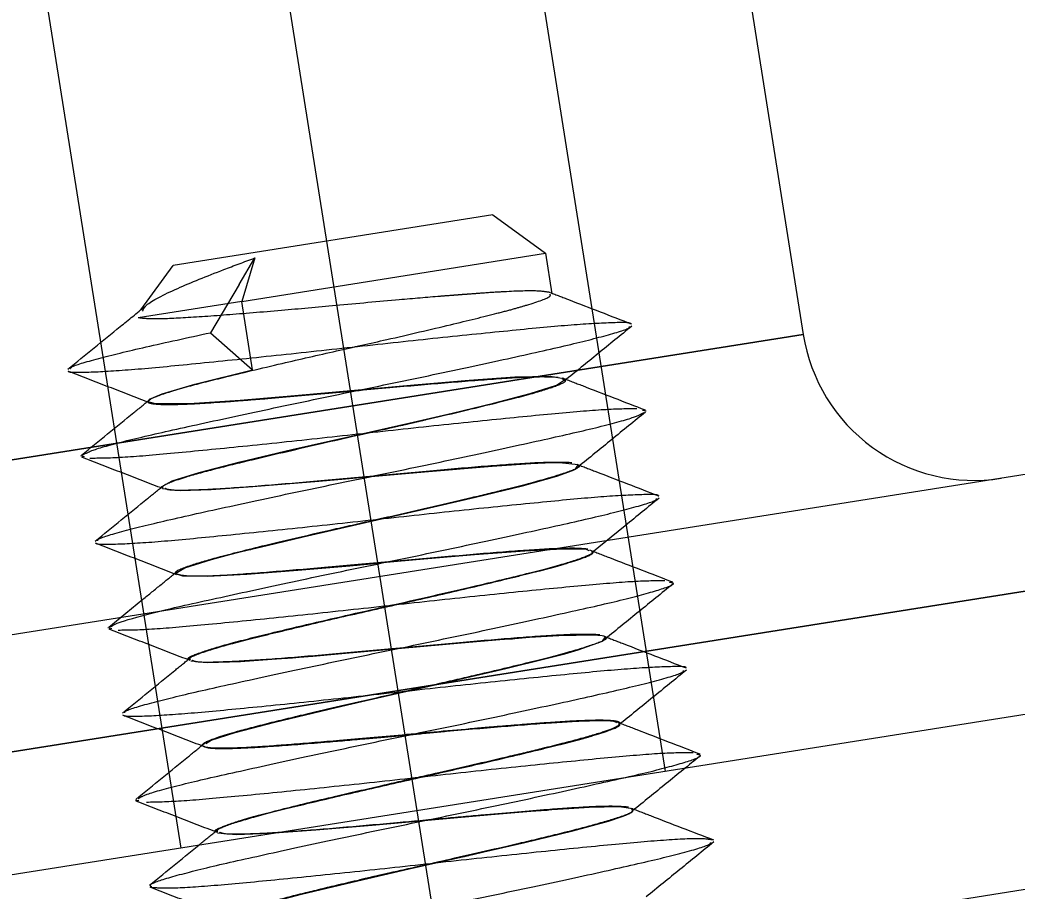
# Model space of a CAD drawing. Header units: millimetres. Extents: x 89051 to 218395, y -330386 to -125649.
# Drawn here: x 91358.47 to 91375.77, y -132404.06 to -132388.95 of the extents above; entities that cross this region are included whole.
import ezdxf

# ---------------------------------------------------------------- set-up
doc = ezdxf.new("R2010")
doc.units = ezdxf.units.MM
doc.header["$LTSCALE"] = 13
for name, pattern in [('ACAD_ISO04W100', [30, 24, -3, 0, -3]), ('CENTER', [50.8, 31.75, -6.35, 6.35, -6.35]), ('HIDDEN', [9.525, 6.35, -3.175])]:
    doc.linetypes.add(name, pattern=pattern)
doc.layers.get('0').update_dxf_attribs({"color": 1, "linetype": 'CENTER'})
doc.layers.add('标注、文本', color=3, linetype='Continuous', lineweight=25)
doc.styles.get("Standard").update_dxf_attribs({"font": 'gbenor.shx', "bigfont": 'gbcbig.shx'})
doc.dimstyles.new('1-15', dxfattribs={"dimscale": 20, "dimtxt": 3.5, "dimasz": 2, "dimexe": 1.5, "dimexo": 0.5, "dimgap": 0.5, "dimtad": 1, "dimtoh": 1, "dimdec": 1, "dimdsep": 46, "dimtxsty": 'Standard', "dimcen": 2.5, "dimclrd": 3, "dimclre": 3, "dimclrt": 3, "dimadec": 0, "dimazin": 2, "dimtfac": 1, "dimtdec": 1, "dimtmove": 0, "dimatfit": 2, "dimfxl": 1, "dimarcsym": 0})

# ---------------------------------------------------------------- blocks, each defined once
blk = doc.blocks.new('125506')
at = {"color": 7, "linetype": 'HIDDEN', "lineweight": 0}
for p, q in [((72061.676, -123516.716), (72063.24, -123526.593)), ((72057.644, -123527.479), (72056.079, -123517.602)), ((72061.247, -123520.159), (72057.551, -123520.744)), ((72061.247, -123520.159), (72061.857, -123520.602)), ((72058.314, -123520.961), (72058.495, -123520.656)), ((72058.346, -123521.158), (72061.857, -123520.602)), ((72058.495, -123520.656), (72058.346, -123521.158)), ((72061.857, -123520.602), (72061.931, -123521.071)), ((72057.18, -123521.255), (72057.551, -123520.744)), ((72058.314, -123520.961), (72057.983, -123521.52)), ((72058.346, -123521.158), (72057.147, -123521.348)), ((72058.471, -123521.949), (72058.346, -123521.158)), ((72054.565, -123523.168), (72064.836, -123521.541)), ((72057.983, -123521.52), (72058.471, -123521.949)), ((72062.088, -123522.06), (72062.089, -123522.065)), ((72057.261, -123522.321), (72057.26, -123522.314)), ((72063.022, -123522.429), (72062.977, -123522.418)), ((72056.529, -123522.956), (72056.485, -123522.943)), ((72062.245, -123523.052), (72062.246, -123523.06)), ((72045.588, -123527.965), (72074.856, -123523.329)), ((72057.419, -123523.315), (72057.418, -123523.308)), ((72057.576, -123524.309), (72057.575, -123524.303)), ((72074.033, -123524.884), (72046.851, -123529.189)), ((72062.56, -123525.04), (72062.561, -123525.048)), ((72057.734, -123525.303), (72057.733, -123525.297)), ((72062.718, -123526.036), (72062.719, -123526.043)), ((72057.891, -123526.298), (72057.89, -123526.291)), ((72057.156, -123526.934), (72057.114, -123526.925)), ((72062.875, -123527.031), (72062.876, -123527.037)), ((72058.049, -123527.292), (72058.048, -123527.285))]:
    blk.add_line(p, q, dxfattribs=at)
at = {"color": 7, "linetype": 'Continuous', "lineweight": 15}
for p, q in [((72064.214, -123517.61), (72064.836, -123521.541)), ((72073.331, -123522.221), (72046.696, -123526.439)), ((72062.777, -123523.753), (72062.391, -123524.067)), ((72056.808, -123524.924), (72057.202, -123524.603)), ((72056.844, -123524.945), (72056.799, -123524.934)), ((72075.389, -123526.694), (72046.121, -123531.329))]:
    blk.add_line(p, q, dxfattribs=at)
at = {"color": 8, "linetype": 'Continuous', "lineweight": 15}
for p, q in [((72064.836, -123521.541), (72054.565, -123523.168)), ((72074.856, -123523.329), (72045.588, -123527.965))]:
    blk.add_line(p, q, dxfattribs=at)
at = {"color": 7, "linetype": 'HIDDEN', "lineweight": 0, "flags": 128}
for points in [[(72057.43, -123523.306), (72057.419, -123523.301), (72057.54, -123523.234), (72057.852, -123523.137), (72058.327, -123523.014), (72058.925, -123522.872), (72059.594, -123522.719), (72060.276, -123522.565), (72060.778, -123522.449), (72061.255, -123522.334), (72061.681, -123522.223), (72061.985, -123522.126), (72062.087, -123522.056), (72061.912, -123522.026), (72061.504, -123522.036), (72060.976, -123522.072), (72060.34, -123522.126), (72059.647, -123522.189), (72058.957, -123522.251), (72058.327, -123522.304), (72057.737, -123522.341), (72057.349, -123522.342), (72057.263, -123522.32), (72057.279, -123522.29), (72057.427, -123522.226), (72057.801, -123522.116), (72058.471, -123521.949), (72058.471, -123521.949)], [(72062.36, -123524.042), (72062.329, -123524.027), (72062.056, -123524.022), (72061.616, -123524.045), (72061.036, -123524.089), (72060.362, -123524.147), (72060.017, -123524.179), (72059.844, -123524.195), (72059.758, -123524.203), (72059.715, -123524.207), (72059.693, -123524.209), (72059.683, -123524.21), (72059.677, -123524.211), (72059.675, -123524.211), (72059.673, -123524.211), (72059.673, -123524.211), (72059.672, -123524.211), (72059.672, -123524.211), (72059.672, -123524.211), (72059.672, -123524.211), (72059.672, -123524.211), (72059.672, -123524.211), (72059.672, -123524.211), (72059.596, -123524.218), (72059.455, -123524.23), (72058.994, -123524.27), (72058.404, -123524.315), (72057.953, -123524.341), (72057.665, -123524.337), (72057.576, -123524.305), (72057.688, -123524.24), (72057.994, -123524.143), (72058.208, -123524.086), (72058.328, -123524.055), (72058.392, -123524.04), (72058.424, -123524.032), (72058.441, -123524.028), (72058.449, -123524.026), (72058.453, -123524.025), (72058.455, -123524.024), (72058.456, -123524.024), (72058.457, -123524.024), (72058.457, -123524.024), (72058.457, -123524.024), (72058.457, -123524.024), (72058.457, -123524.024), (72058.457, -123524.024), (72058.457, -123524.024), (72058.457, -123524.024), (72058.522, -123524.008), (72058.64, -123523.979), (72059.055, -123523.881), (72059.725, -123523.726), (72060.4, -123523.574), (72061.048, -123523.422), (72061.589, -123523.29), (72061.987, -123523.179), (72062.168, -123523.115), (72062.204, -123523.098), (72062.233, -123523.047), (72062.02, -123523.026), (72061.853, -123523.029), (72061.686, -123523.036), (72061.241, -123523.067), (72060.457, -123523.131), (72059.843, -123523.186), (72059.544, -123523.214), (72059.238, -123523.241), (72058.474, -123523.304), (72057.992, -123523.338), (72057.632, -123523.349), (72057.43, -123523.327), (72057.43, -123523.327)], [(72057.929, -123526.272), (72057.992, -123526.233), (72058.268, -123526.143), (72058.729, -123526.023), (72059.436, -123525.854), (72059.735, -123525.784), (72060.004, -123525.723), (72060.598, -123525.589), (72061.398, -123525.402), (72061.88, -123525.284), (72062.081, -123525.232), (72062.236, -123525.188), (72062.517, -123525.088), (72062.55, -123525.036), (72062.54, -123525.032), (72062.534, -123525.03), (72062.53, -123525.029), (72062.529, -123525.029), (72062.528, -123525.029), (72062.528, -123525.029), (72062.528, -123525.029), (72062.528, -123525.029), (72062.528, -123525.029), (72062.528, -123525.029), (72062.528, -123525.029), (72062.528, -123525.029), (72062.528, -123525.029), (72062.528, -123525.029), (72062.528, -123525.029), (72062.513, -123525.026), (72062.41, -123525.016), (72062.011, -123525.024), (72061.671, -123525.046), (72061.543, -123525.056), (72061.504, -123525.059), (72061.483, -123525.061), (72061.471, -123525.062), (72061.441, -123525.064), (72061.329, -123525.073), (72060.88, -123525.11), (72060.191, -123525.172), (72059.502, -123525.234), (72059.168, -123525.263), (72059.008, -123525.276), (72058.931, -123525.282), (72058.893, -123525.285), (72058.874, -123525.286), (72058.865, -123525.287), (72058.86, -123525.287), (72058.858, -123525.288), (72058.856, -123525.288), (72058.856, -123525.288), (72058.855, -123525.288), (72058.855, -123525.288), (72058.855, -123525.288), (72058.855, -123525.288), (72058.855, -123525.288), (72058.855, -123525.288), (72058.855, -123525.288), (72058.837, -123525.289), (72058.803, -123525.292), (72058.692, -123525.3), (72058.33, -123525.325), (72057.95, -123525.337), (72057.755, -123525.32), (72057.755, -123525.32)], [(72058.244, -123528.261), (72058.297, -123528.225), (72058.586, -123528.131), (72059.035, -123528.014), (72059.621, -123527.873), (72060.281, -123527.72), (72060.623, -123527.643), (72060.794, -123527.604), (72060.879, -123527.585), (72060.921, -123527.576), (72060.942, -123527.571), (72060.953, -123527.568), (72060.958, -123527.567), (72060.961, -123527.567), (72060.962, -123527.566), (72060.963, -123527.566), (72060.963, -123527.566), (72060.963, -123527.566), (72060.963, -123527.566), (72060.963, -123527.566), (72060.963, -123527.566), (72060.963, -123527.566), (72060.963, -123527.566), (72060.969, -123527.565), (72060.979, -123527.562), (72061.015, -123527.554), (72061.145, -123527.524), (72061.618, -123527.414), (72062.172, -123527.279), (72062.585, -123527.167), (72062.73, -123527.119), (72062.784, -123527.098), (72062.807, -123527.089), (72062.817, -123527.084), (72062.822, -123527.082), (72062.824, -123527.08), (72062.825, -123527.08), (72062.826, -123527.08), (72062.826, -123527.079), (72062.826, -123527.079), (72062.826, -123527.079), (72062.826, -123527.079), (72062.826, -123527.079), (72062.826, -123527.079), (72062.826, -123527.079), (72062.826, -123527.079), (72062.826, -123527.079), (72062.83, -123527.077), (72062.838, -123527.073), (72062.858, -123527.061), (72062.868, -123527.027), (72062.709, -123527.004), (72062.363, -123527.011), (72062.128, -123527.025), (72061.997, -123527.034), (72061.929, -123527.039), (72061.894, -123527.042), (72061.876, -123527.043), (72061.867, -123527.044), (72061.863, -123527.044), (72061.86, -123527.044), (72061.859, -123527.045), (72061.859, -123527.045), (72061.859, -123527.045), (72061.858, -123527.045), (72061.858, -123527.045), (72061.858, -123527.045), (72061.858, -123527.045), (72061.858, -123527.045), (72061.858, -123527.045), (72061.84, -123527.046), (72061.805, -123527.049), (72061.687, -123527.058), (72061.228, -123527.096), (72060.54, -123527.157), (72059.851, -123527.22), (72059.2, -123527.274), (72058.668, -123527.312), (72058.28, -123527.326), (72058.063, -123527.306), (72058.063, -123527.306)]]:
    blk.add_lwpolyline(points, dxfattribs=at)
at = {"color": 7, "linetype": 'Continuous', "lineweight": 15}
blk.add_arc((72066.812, -123521.228), 2, 189, 279, dxfattribs=at)
at = {"color": 7, "linetype": 'HIDDEN', "lineweight": 0}
for points, knots in [([(72057.2, -123521.27), (72057.209, -123521.248), (72057.237, -123521.183), (72057.571, -123521.015), (72058.033, -123520.829), (72058.374, -123520.701), (72058.495, -123520.656)], [0, 0, 0, 0, 0.1634015, 0.5046462, 0.8233886, 1, 1, 1, 1]), ([(72061.911, -123521.056), (72061.866, -123521.048), (72061.77, -123521.031), (72061.447, -123521.042), (72061.149, -123521.061), (72060.993, -123521.073), (72060.917, -123521.079), (72060.884, -123521.081), (72060.874, -123521.082), (72060.869, -123521.082), (72060.866, -123521.083), (72060.865, -123521.083), (72060.864, -123521.083), (72060.864, -123521.083), (72060.864, -123521.083), (72060.864, -123521.083), (72060.863, -123521.083), (72060.863, -123521.083), (72060.863, -123521.083), (72060.861, -123521.083), (72060.85, -123521.084), (72060.825, -123521.086), (72060.753, -123521.091), (72060.542, -123521.108), (72060.099, -123521.145), (72059.465, -123521.204), (72058.774, -123521.267), (72058.144, -123521.318), (72057.623, -123521.355), (72057.286, -123521.365), (72057.189, -123521.353), (72057.147, -123521.348)], [0, 0, 0, 0, 0.095639, 0.206289, 0.256873, 0.282364, 0.295112, 0.298299, 0.299893, 0.30069, 0.301088, 0.301287, 0.301387, 0.301437, 0.301462, 0.301474, 0.30148, 0.301483, 0.301485, 0.301486, 0.302635, 0.307276, 0.315045, 0.339959, 0.41476, 0.52342, 0.617321, 0.720698, 0.827018, 0.926417, 1, 1, 1, 1]), ([(72062.005, -123522.038), (72061.924, -123522.034), (72061.766, -123522.027), (72061.299, -123522.055), (72060.72, -123522.1), (72060.046, -123522.158), (72059.337, -123522.225), (72058.763, -123522.275), (72058.369, -123522.306), (72058.001, -123522.334), (72057.587, -123522.359), (72057.307, -123522.352), (72057.235, -123522.319), (72057.338, -123522.257), (72057.647, -123522.159), (72058.155, -123522.031), (72058.759, -123521.886), (72059.419, -123521.735), (72060.095, -123521.584), (72060.749, -123521.431), (72061.219, -123521.316), (72061.49, -123521.245), (72061.74, -123521.172), (72061.926, -123521.107), (72061.913, -123521.082), (72061.909, -123521.075)], [0, 0, 0, 0, 0.048866, 0.096051, 0.145781, 0.191733, 0.240716, 0.291558, 0.314141, 0.334304, 0.386545, 0.442712, 0.483059, 0.528598, 0.584157, 0.627946, 0.683014, 0.72849, 0.769542, 0.825335, 0.873703, 0.895062, 0.915159, 0.973804, 1, 1, 1, 1]), ([(72061.911, -123521.055), (72061.982, -123521.083), (72062.295, -123521.204), (72062.609, -123521.325), (72062.852, -123521.419)], [0, 0, 0, 0, 0.2271058, 1, 1, 1, 1]), ([(72056.335, -123521.941), (72056.537, -123521.777), (72056.836, -123521.535), (72057.134, -123521.292), (72057.231, -123521.213)], [0, 0, 0, 0, 0.6760482, 1, 1, 1, 1]), ([(72062.838, -123521.421), (72062.84, -123521.419), (72062.851, -123521.4), (72062.612, -123521.403), (72062.12, -123521.432), (72061.39, -123521.503), (72060.516, -123521.592), (72059.562, -123521.697), (72058.61, -123521.8), (72057.745, -123521.888), (72057.026, -123521.957), (72056.555, -123521.983), (72056.329, -123521.985), (72056.344, -123521.966), (72056.345, -123521.966)], [0, 0, 0, 0, 0.0107249, 0.1097801, 0.2085706, 0.3058148, 0.4052503, 0.503089, 0.6011703, 0.7005577, 0.797709, 0.8966584, 0.9955704, 1, 1, 1, 1]), ([(72056.51, -123522.933), (72056.543, -123522.914), (72056.614, -123522.873), (72057.048, -123522.757), (72057.703, -123522.609), (72058.532, -123522.429), (72059.458, -123522.234), (72060.405, -123522.039), (72061.284, -123521.85), (72062.033, -123521.685), (72062.561, -123521.554), (72062.831, -123521.473), (72062.828, -123521.454), (72062.827, -123521.449)], [0, 0, 0, 0, 0.0842827, 0.1836298, 0.2807793, 0.3800008, 0.4787302, 0.5761388, 0.6756691, 0.7734142, 0.8717421, 0.9711517, 1, 1, 1, 1]), ([(72062.855, -123521.445), (72062.725, -123521.55), (72062.465, -123521.762), (72062.205, -123521.973), (72062.075, -123522.079)], [0, 0, 0, 0, 0.500253, 1, 1, 1, 1]), ([(72056.367, -123521.936), (72056.368, -123521.93), (72056.37, -123521.908), (72056.661, -123521.823), (72057.2, -123521.691), (72057.722, -123521.577), (72057.983, -123521.52)], [0, 0, 0, 0, 0.111462, 0.410534, 0.705454, 1, 1, 1, 1]), ([(72057.278, -123522.329), (72057.121, -123522.269), (72056.809, -123522.148), (72056.496, -123522.027), (72056.339, -123521.967)], [0, 0, 0, 0, 0.499723, 1, 1, 1, 1]), ([(72057.435, -123523.312), (72057.433, -123523.304), (72057.428, -123523.279), (72057.645, -123523.201), (72058.036, -123523.093), (72058.558, -123522.966), (72059.245, -123522.804), (72059.856, -123522.667), (72060.2, -123522.589), (72060.343, -123522.556), (72060.693, -123522.475), (72061.202, -123522.354), (72061.704, -123522.227), (72061.999, -123522.131), (72062.122, -123522.073), (72062.064, -123522.059), (72062.044, -123522.054)], [0, 0, 0, 0, 0.048479, 0.15642, 0.235097, 0.308598, 0.419427, 0.520571, 0.544272, 0.556403, 0.578252, 0.687492, 0.778194, 0.863372, 0.953025, 1, 1, 1, 1]), ([(72062.049, -123522.042), (72062.127, -123522.072), (72062.447, -123522.196), (72062.767, -123522.32), (72063.01, -123522.413)], [0, 0, 0, 0, 0.24317, 1, 1, 1, 1]), ([(72056.493, -123522.936), (72056.694, -123522.772), (72056.96, -123522.556), (72057.225, -123522.34), (72057.289, -123522.288)], [0, 0, 0, 0, 0.760057, 1, 1, 1, 1]), ([(72062.911, -123522.401), (72062.802, -123522.401), (72062.585, -123522.403), (72061.949, -123522.458), (72061.148, -123522.537), (72060.224, -123522.634), (72059.262, -123522.742), (72058.34, -123522.839), (72057.542, -123522.917), (72056.911, -123522.972), (72056.698, -123522.973), (72056.59, -123522.973)], [0, 0, 0, 0, 0.1122157, 0.2221055, 0.3333128, 0.4452294, 0.5547459, 0.6666975, 0.7778385, 0.8877816, 1, 1, 1, 1]), ([(72056.68, -123523.925), (72056.68, -123523.92), (72056.678, -123523.9), (72056.954, -123523.817), (72057.487, -123523.686), (72058.24, -123523.52), (72059.121, -123523.331), (72060.068, -123523.136), (72060.993, -123522.941), (72061.819, -123522.761), (72062.47, -123522.614), (72062.896, -123522.499), (72062.964, -123522.46), (72062.994, -123522.442)], [0, 0, 0, 0, 0.031528, 0.130921, 0.229143, 0.326914, 0.426399, 0.523731, 0.622476, 0.721624, 0.818744, 0.91808, 1, 1, 1, 1]), ([(72063.014, -123522.438), (72062.883, -123522.544), (72062.623, -123522.755), (72062.363, -123522.967), (72062.233, -123523.073)], [0, 0, 0, 0, 0.5002649, 1, 1, 1, 1]), ([(72057.435, -123523.323), (72057.278, -123523.263), (72056.966, -123523.142), (72056.653, -123523.021), (72056.496, -123522.961)], [0, 0, 0, 0, 0.4997189, 1, 1, 1, 1]), ([(72062.16, -123523.024), (72062.08, -123523.021), (72061.919, -123523.015), (72061.451, -123523.042), (72060.861, -123523.089), (72060.18, -123523.15), (72059.47, -123523.215), (72058.792, -123523.275), (72058.198, -123523.322), (72057.752, -123523.345), (72057.494, -123523.346), (72057.468, -123523.326), (72057.46, -123523.32)], [0, 0, 0, 0, 0.105331, 0.210661, 0.315989, 0.421461, 0.526935, 0.63241, 0.737888, 0.843368, 0.94885, 1, 1, 1, 1]), ([(72057.581, -123524.302), (72057.579, -123524.299), (72057.568, -123524.279), (72057.705, -123524.221), (72058.073, -123524.113), (72058.633, -123523.972), (72059.304, -123523.816), (72059.941, -123523.671), (72060.47, -123523.551), (72060.952, -123523.439), (72061.426, -123523.324), (72061.851, -123523.215), (72062.147, -123523.121), (72062.273, -123523.067), (72062.238, -123523.055), (72062.234, -123523.054)], [0, 0, 0, 0, 0.0192803, 0.1299973, 0.2133075, 0.3150277, 0.435072, 0.5023045, 0.574161, 0.6506376, 0.709958, 0.8029908, 0.8960222, 0.9890521, 1, 1, 1, 1]), ([(72062.219, -123523.041), (72062.293, -123523.069), (72062.609, -123523.192), (72062.925, -123523.314), (72063.167, -123523.407)], [0, 0, 0, 0, 0.232657, 1, 1, 1, 1]), ([(72056.651, -123523.93), (72056.852, -123523.766), (72057.115, -123523.552), (72057.378, -123523.338), (72057.439, -123523.288)], [0, 0, 0, 0, 0.7671847, 1, 1, 1, 1]), ([(72063.159, -123523.409), (72063.16, -123523.408), (72063.174, -123523.389), (72062.944, -123523.391), (72062.467, -123523.418), (72061.745, -123523.488), (72060.877, -123523.575), (72059.924, -123523.68), (72058.971, -123523.784), (72058.1, -123523.872), (72057.372, -123523.943), (72056.887, -123523.971), (72056.652, -123523.974), (72056.665, -123523.955), (72056.666, -123523.954)], [0, 0, 0, 0, 0.006711, 0.105669, 0.204574, 0.301749, 0.401154, 0.499163, 0.597073, 0.696497, 0.793711, 0.892551, 0.991566, 1, 1, 1, 1]), ([(72057.367, -123524.749), (72057.369, -123524.748), (72057.508, -123524.71), (72058, -123524.603), (72058.798, -123524.427), (72059.728, -123524.232), (72060.673, -123524.037), (72061.558, -123523.847), (72062.315, -123523.681), (72062.856, -123523.549), (72063.139, -123523.464), (72063.14, -123523.443), (72063.14, -123523.438)], [0, 0, 0, 0, 0.001702, 0.119614, 0.239905, 0.359855, 0.477946, 0.598692, 0.717484, 0.836598, 0.957281, 1, 1, 1, 1]), ([(72063.171, -123523.432), (72063.041, -123523.538), (72062.91, -123523.645), (72062.778, -123523.752), (72062.777, -123523.753)], [0, 0, 0, 0, 0.990691, 1, 1, 1, 1]), ([(72057.593, -123524.318), (72057.437, -123524.257), (72057.124, -123524.136), (72056.811, -123524.016), (72056.655, -123523.955)], [0, 0, 0, 0, 0.499763, 1, 1, 1, 1]), ([(72062.345, -123524.023), (72062.305, -123524.019), (72062.201, -123524.009), (72061.87, -123524.02), (72061.345, -123524.057), (72060.703, -123524.112), (72059.999, -123524.174), (72059.294, -123524.236), (72058.651, -123524.292), (72058.124, -123524.33), (72057.733, -123524.343), (72057.644, -123524.325), (72057.6, -123524.316)], [0, 0, 0, 0, 0.065937, 0.169227, 0.272502, 0.376479, 0.480478, 0.584435, 0.688369, 0.790782, 0.894906, 1, 1, 1, 1]), ([(72062.364, -123524.03), (72062.442, -123524.061), (72062.762, -123524.185), (72063.082, -123524.308), (72063.324, -123524.401)], [0, 0, 0, 0, 0.242689, 1, 1, 1, 1]), ([(72057.741, -123525.295), (72057.738, -123525.294), (72057.703, -123525.283), (72057.826, -123525.23), (72058.117, -123525.136), (72058.597, -123525.013), (72059.27, -123524.853), (72060.107, -123524.664), (72060.969, -123524.468), (72061.648, -123524.306), (72062.112, -123524.183), (72062.344, -123524.101), (72062.425, -123524.059), (72062.402, -123524.049), (72062.401, -123524.049)], [0, 0, 0, 0, 0.008532, 0.101758, 0.194981, 0.288202, 0.381421, 0.50824, 0.625484, 0.733126, 0.831141, 0.919506, 0.9982, 1, 1, 1, 1]), ([(72057.751, -123525.301), (72057.747, -123525.295), (72057.73, -123525.274), (72057.922, -123525.201), (72058.327, -123525.087), (72058.872, -123524.955), (72059.514, -123524.803), (72060.207, -123524.648), (72060.887, -123524.493), (72061.397, -123524.371), (72061.698, -123524.296), (72061.832, -123524.262), (72061.894, -123524.245), (72061.925, -123524.237), (72061.939, -123524.233), (72061.947, -123524.231), (72061.951, -123524.23), (72061.952, -123524.23), (72061.953, -123524.23), (72061.954, -123524.229), (72061.954, -123524.229), (72061.954, -123524.229), (72061.954, -123524.229), (72061.954, -123524.229), (72061.954, -123524.229), (72061.954, -123524.229), (72061.959, -123524.228), (72061.973, -123524.224), (72062.012, -123524.213), (72062.133, -123524.178), (72062.311, -123524.119), (72062.428, -123524.071), (72062.395, -123524.058), (72062.39, -123524.056)], [0, 0, 0, 0, 0.037173, 0.146077, 0.239155, 0.331519, 0.42566, 0.517836, 0.611138, 0.705023, 0.751079, 0.77412, 0.785643, 0.791404, 0.794284, 0.795725, 0.796445, 0.796805, 0.796985, 0.797075, 0.79712, 0.797143, 0.797154, 0.797159, 0.797162, 0.797164, 0.797165, 0.800679, 0.806556, 0.825394, 0.89131, 0.984537, 1, 1, 1, 1]), ([(72057.202, -123524.603), (72057.272, -123524.546), (72057.407, -123524.437), (72057.541, -123524.328), (72057.604, -123524.276)], [0, 0, 0, 0, 0.522195, 1, 1, 1, 1]), ([(72063.238, -123524.39), (72063.133, -123524.39), (72062.925, -123524.39), (72062.3, -123524.443), (72061.506, -123524.521), (72060.587, -123524.617), (72059.624, -123524.725), (72058.698, -123524.823), (72057.893, -123524.902), (72057.251, -123524.959), (72057.029, -123524.961), (72056.917, -123524.962)], [0, 0, 0, 0, 0.112219, 0.22224, 0.333289, 0.445285, 0.554807, 0.666673, 0.777968, 0.887791, 1, 1, 1, 1]), ([(72056.992, -123525.914), (72056.991, -123525.91), (72056.985, -123525.891), (72057.249, -123525.811), (72057.769, -123525.682), (72058.514, -123525.518), (72059.39, -123525.329), (72060.336, -123525.134), (72061.264, -123524.939), (72062.095, -123524.758), (72062.764, -123524.608), (72063.193, -123524.49), (72063.377, -123524.422), (72063.311, -123524.41), (72063.29, -123524.406)], [0, 0, 0, 0, 0.025928, 0.119873, 0.212909, 0.305235, 0.399331, 0.491469, 0.584729, 0.678569, 0.770402, 0.864282, 0.957467, 1, 1, 1, 1]), ([(72063.329, -123524.427), (72063.199, -123524.532), (72062.938, -123524.744), (72062.678, -123524.955), (72062.548, -123525.061)], [0, 0, 0, 0, 0.500255, 1, 1, 1, 1]), ([(72057.75, -123525.312), (72057.594, -123525.251), (72057.281, -123525.13), (72056.968, -123525.01), (72056.812, -123524.949)], [0, 0, 0, 0, 0.499741, 1, 1, 1, 1]), ([(72062.483, -123525.013), (72062.406, -123525.01), (72062.251, -123525.003), (72061.789, -123525.029), (72061.203, -123525.075), (72060.525, -123525.135), (72059.817, -123525.201), (72059.136, -123525.261), (72058.538, -123525.308), (72058.084, -123525.332), (72057.816, -123525.335), (72057.786, -123525.315), (72057.775, -123525.308)], [0, 0, 0, 0, 0.105153, 0.210106, 0.315006, 0.419907, 0.52481, 0.629714, 0.734619, 0.839527, 0.944435, 1, 1, 1, 1]), ([(72058.05, -123527.285), (72058.049, -123527.285), (72058.022, -123527.277), (72058.104, -123527.238), (72058.314, -123527.16), (72058.772, -123527.037), (72059.357, -123526.896), (72059.99, -123526.749), (72060.672, -123526.594), (72061.307, -123526.449), (72061.842, -123526.321), (72062.235, -123526.221), (72062.532, -123526.135), (72062.692, -123526.073), (72062.734, -123526.032), (72062.663, -123526.003), (72062.416, -123525.998), (72061.991, -123526.021), (72061.583, -123526.052), (72061.292, -123526.076), (72061.133, -123526.089), (72061.077, -123526.094), (72061.055, -123526.096), (72061.045, -123526.097), (72061.041, -123526.097), (72061.039, -123526.097), (72061.037, -123526.097), (72061.037, -123526.097), (72061.037, -123526.098), (72061.037, -123526.098), (72061.037, -123526.098), (72061.036, -123526.098), (72061.036, -123526.098), (72061.036, -123526.098), (72060.768, -123526.121), (72060.232, -123526.169), (72059.5, -123526.235), (72058.916, -123526.283), (72058.438, -123526.318), (72058.075, -123526.331), (72057.928, -123526.319), (72057.896, -123526.301), (72057.891, -123526.295), (72057.89, -123526.293), (72057.89, -123526.292), (72057.89, -123526.291), (72057.89, -123526.291), (72057.89, -123526.291), (72057.89, -123526.291), (72057.89, -123526.291), (72057.89, -123526.291), (72057.89, -123526.291), (72057.89, -123526.291), (72057.89, -123526.291), (72057.89, -123526.291), (72057.89, -123526.291), (72057.89, -123526.289), (72057.891, -123526.277), (72057.947, -123526.236), (72058.211, -123526.149), (72058.665, -123526.031), (72059.218, -123525.897), (72059.877, -123525.746), (72060.53, -123525.598), (72061.107, -123525.465), (72061.652, -123525.336), (72062.144, -123525.21), (72062.451, -123525.113), (72062.585, -123525.057), (72062.551, -123525.044), (72062.546, -123525.043)], [0, 0, 0, 0, 0.000869, 0.024414, 0.053541, 0.08823, 0.122463, 0.147111, 0.177651, 0.214059, 0.234856, 0.262384, 0.288201, 0.312304, 0.334693, 0.355365, 0.391426, 0.420668, 0.443061, 0.458582, 0.463762, 0.465705, 0.466514, 0.466879, 0.467051, 0.467134, 0.467176, 0.467196, 0.467206, 0.467211, 0.467214, 0.467215, 0.467216, 0.467216, 0.467216, 0.504719, 0.53738, 0.565183, 0.591268, 0.62228, 0.653297, 0.661078, 0.664969, 0.665942, 0.666428, 0.666671, 0.666732, 0.666763, 0.666766, 0.666768, 0.666769, 0.66677, 0.66677, 0.666772, 0.666796, 0.666839, 0.667199, 0.670079, 0.690932, 0.730792, 0.757969, 0.782678, 0.821119, 0.849395, 0.870476, 0.901565, 0.932653, 0.963741, 0.994828, 1, 1, 1, 1]), ([(72062.542, -123525.033), (72062.613, -123525.06), (72062.926, -123525.182), (72063.24, -123525.302), (72063.482, -123525.396)], [0, 0, 0, 0, 0.226714, 1, 1, 1, 1]), ([(72056.965, -123525.919), (72057.167, -123525.755), (72057.428, -123525.543), (72057.689, -123525.33), (72057.748, -123525.282)], [0, 0, 0, 0, 0.772943, 1, 1, 1, 1]), ([(72063.48, -123525.396), (72063.48, -123525.396), (72063.497, -123525.378), (72063.276, -123525.38), (72062.813, -123525.404), (72062.099, -123525.472), (72061.238, -123525.559), (72060.287, -123525.663), (72059.332, -123525.768), (72058.455, -123525.857), (72057.719, -123525.928), (72057.22, -123525.959), (72056.974, -123525.963), (72056.985, -123525.943), (72056.986, -123525.941)], [0, 0, 0, 0, 0.001621, 0.100409, 0.199357, 0.296422, 0.395724, 0.493841, 0.59153, 0.690918, 0.788151, 0.886812, 0.985859, 1, 1, 1, 1]), ([(72057.148, -123526.908), (72057.171, -123526.893), (72057.225, -123526.857), (72057.625, -123526.748), (72058.259, -123526.603), (72059.074, -123526.425), (72059.994, -123526.23), (72060.942, -123526.035), (72061.832, -123525.845), (72062.597, -123525.677), (72063.149, -123525.543), (72063.445, -123525.456), (72063.451, -123525.434), (72063.453, -123525.427)], [0, 0, 0, 0, 0.073828, 0.173336, 0.270603, 0.369693, 0.468715, 0.566019, 0.665552, 0.763673, 0.861719, 0.961267, 1, 1, 1, 1]), ([(72063.485, -123525.422), (72063.355, -123525.527), (72063.095, -123525.739), (72062.835, -123525.95), (72062.705, -123526.056)], [0, 0, 0, 0, 0.500258, 1, 1, 1, 1]), ([(72057.908, -123526.306), (72057.751, -123526.246), (72057.438, -123526.125), (72057.126, -123526.004), (72056.969, -123525.944)], [0, 0, 0, 0, 0.499718, 1, 1, 1, 1]), ([(72062.676, -123526.03), (72062.671, -123526.025), (72062.652, -123526.007), (72062.413, -123526.005), (72061.981, -123526.028), (72061.396, -123526.073), (72060.833, -123526.121), (72060.425, -123526.159), (72060.223, -123526.178), (72060.122, -123526.187), (72060.071, -123526.192), (72060.046, -123526.194), (72060.034, -123526.195), (72060.028, -123526.196), (72060.024, -123526.196), (72060.023, -123526.196), (72060.022, -123526.196), (72060.022, -123526.196), (72060.021, -123526.196), (72060.021, -123526.196), (72060.021, -123526.196), (72060.021, -123526.196), (72060.021, -123526.196), (72059.994, -123526.199), (72059.918, -123526.206), (72059.687, -123526.226), (72059.263, -123526.263), (72058.725, -123526.305), (72058.258, -123526.334), (72057.952, -123526.333), (72057.913, -123526.309), (72057.894, -123526.297)], [0, 0, 0, 0, 0.035346, 0.133188, 0.229244, 0.325919, 0.423631, 0.471513, 0.495468, 0.507447, 0.513436, 0.516431, 0.517928, 0.518677, 0.519051, 0.519239, 0.519332, 0.519379, 0.519402, 0.519414, 0.51942, 0.519423, 0.519424, 0.519426, 0.530936, 0.551071, 0.61712, 0.714283, 0.809947, 0.907768, 1, 1, 1, 1]), ([(72058.067, -123527.289), (72058.064, -123527.282), (72058.055, -123527.26), (72058.242, -123527.189), (72058.619, -123527.081), (72059.157, -123526.951), (72059.795, -123526.8), (72060.458, -123526.651), (72061.138, -123526.496), (72061.658, -123526.373), (72061.986, -123526.292), (72062.123, -123526.257), (72062.187, -123526.24), (72062.218, -123526.231), (72062.234, -123526.227), (72062.241, -123526.225), (72062.245, -123526.224), (72062.247, -123526.224), (72062.248, -123526.224), (72062.248, -123526.223), (72062.249, -123526.223), (72062.249, -123526.223), (72062.249, -123526.223), (72062.249, -123526.223), (72062.249, -123526.223), (72062.249, -123526.223), (72062.265, -123526.219), (72062.308, -123526.207), (72062.435, -123526.171), (72062.617, -123526.111), (72062.74, -123526.061), (72062.707, -123526.048), (72062.702, -123526.045)], [0, 0, 0, 0, 0.047627, 0.141543, 0.234748, 0.326978, 0.42111, 0.513434, 0.594407, 0.699639, 0.746095, 0.769337, 0.780959, 0.786771, 0.789676, 0.791129, 0.791856, 0.792219, 0.792401, 0.792491, 0.792537, 0.792559, 0.792571, 0.792576, 0.792579, 0.792581, 0.792582, 0.803228, 0.82247, 0.88665, 0.979994, 1, 1, 1, 1]), ([(72062.68, -123526.019), (72062.757, -123526.049), (72063.077, -123526.173), (72063.397, -123526.297), (72063.64, -123526.39)], [0, 0, 0, 0, 0.241898, 1, 1, 1, 1]), ([(72057.123, -123526.913), (72057.325, -123526.749), (72057.591, -123526.532), (72057.857, -123526.316), (72057.921, -123526.263)], [0, 0, 0, 0, 0.75754, 1, 1, 1, 1]), ([(72063.565, -123526.379), (72063.464, -123526.378), (72063.264, -123526.377), (72062.65, -123526.428), (72061.864, -123526.506), (72060.949, -123526.601), (72059.987, -123526.709), (72059.057, -123526.807), (72058.244, -123526.887), (72057.592, -123526.945), (72057.362, -123526.949), (72057.245, -123526.951)], [0, 0, 0, 0, 0.112212, 0.222385, 0.333264, 0.445329, 0.554879, 0.666649, 0.778086, 0.887811, 1, 1, 1, 1]), ([(72057.305, -123527.929), (72057.291, -123527.92), (72057.258, -123527.897), (72057.536, -123527.807), (72058.055, -123527.677), (72058.788, -123527.515), (72059.659, -123527.327), (72060.603, -123527.132), (72061.535, -123526.937), (72062.372, -123526.755), (72063.051, -123526.603), (72063.493, -123526.484), (72063.688, -123526.413), (72063.626, -123526.399), (72063.606, -123526.395)], [0, 0, 0, 0, 0.07121, 0.160368, 0.248854, 0.336418, 0.42578, 0.513384, 0.601823, 0.691003, 0.778217, 0.867303, 0.95592, 1, 1, 1, 1]), ([(72063.644, -123526.415), (72063.513, -123526.521), (72063.253, -123526.733), (72062.993, -123526.944), (72062.863, -123527.05)], [0, 0, 0, 0, 0.500271, 1, 1, 1, 1]), ([(72058.065, -123527.3), (72057.908, -123527.24), (72057.595, -123527.119), (72057.283, -123526.998), (72057.126, -123526.938)], [0, 0, 0, 0, 0.499725, 1, 1, 1, 1]), ([(72062.817, -123527.006), (72062.742, -123527), (72062.626, -123526.992), (72062.284, -123527.007), (72061.844, -123527.036), (72061.274, -123527.084), (72060.686, -123527.138), (72060.135, -123527.188), (72059.532, -123527.242), (72058.933, -123527.291), (72058.44, -123527.32), (72058.14, -123527.323), (72058.101, -123527.303), (72058.087, -123527.296)], [0, 0, 0, 0, 0.110211, 0.169795, 0.258588, 0.376437, 0.446534, 0.523935, 0.619198, 0.720233, 0.827033, 0.939591, 1, 1, 1, 1]), ([(72058.232, -123528.276), (72058.222, -123528.274), (72058.185, -123528.265), (72058.288, -123528.221), (72058.517, -123528.14), (72058.957, -123528.025), (72059.397, -123527.918), (72059.665, -123527.855), (72059.811, -123527.821), (72059.887, -123527.804), (72059.926, -123527.795), (72059.945, -123527.79), (72059.955, -123527.788), (72059.96, -123527.787), (72059.962, -123527.786), (72059.963, -123527.786), (72059.964, -123527.786), (72059.964, -123527.786), (72059.965, -123527.786), (72059.965, -123527.786), (72059.965, -123527.786), (72059.965, -123527.786), (72059.965, -123527.786), (72059.994, -123527.779), (72060.252, -123527.72), (72060.8, -123527.596), (72061.473, -123527.442), (72062.024, -123527.311), (72062.44, -123527.204), (72062.743, -123527.113), (72062.891, -123527.054), (72062.86, -123527.038), (72062.853, -123527.034)], [0, 0, 0, 0, 0.021667, 0.083415, 0.170549, 0.282929, 0.34888, 0.384292, 0.402604, 0.411911, 0.416602, 0.418956, 0.420136, 0.420727, 0.421022, 0.42117, 0.421243, 0.42128, 0.421299, 0.421308, 0.421313, 0.421315, 0.421316, 0.421317, 0.433797, 0.529344, 0.64142, 0.712219, 0.792694, 0.88044, 0.971951, 1, 1, 1, 1]), ([(72062.846, -123527.017), (72062.92, -123527.046), (72063.237, -123527.169), (72063.554, -123527.291), (72063.797, -123527.384)], [0, 0, 0, 0, 0.235527, 1, 1, 1, 1]), ([(72057.28, -123527.907), (72057.482, -123527.743), (72057.745, -123527.53), (72058.007, -123527.316), (72058.068, -123527.266)], [0, 0, 0, 0, 0.7679262, 1, 1, 1, 1]), ([(72063.792, -123527.385), (72063.741, -123527.378), (72063.637, -123527.363), (72063.148, -123527.392), (72062.456, -123527.457), (72061.598, -123527.543), (72060.65, -123527.646), (72059.693, -123527.752), (72058.808, -123527.842), (72058.073, -123527.913), (72057.526, -123527.951), (72057.379, -123527.942), (72057.306, -123527.938)], [0, 0, 0, 0, 0.097101, 0.198084, 0.297018, 0.398214, 0.498416, 0.597873, 0.699226, 0.798464, 0.898927, 1, 1, 1, 1]), ([(72057.466, -123528.896), (72057.484, -123528.882), (72057.53, -123528.849), (72057.914, -123528.743), (72058.537, -123528.599), (72059.346, -123528.422), (72060.262, -123528.229), (72061.211, -123528.034), (72062.105, -123527.842), (72062.878, -123527.673), (72063.443, -123527.537), (72063.753, -123527.447), (72063.764, -123527.423), (72063.768, -123527.415)], [0, 0, 0, 0, 0.069352, 0.16869, 0.265814, 0.36459, 0.463511, 0.560559, 0.659843, 0.757929, 0.855608, 0.954975, 1, 1, 1, 1]), ([(72063.801, -123527.409), (72063.671, -123527.515), (72063.411, -123527.727), (72063.151, -123527.938), (72063.021, -123528.044)], [0, 0, 0, 0, 0.500285, 1, 1, 1, 1]), ([(72058.223, -123528.295), (72058.067, -123528.234), (72057.754, -123528.113), (72057.441, -123527.993), (72057.285, -123527.933)], [0, 0, 0, 0, 0.499754, 1, 1, 1, 1])]:
    blk.add_open_spline(points, degree=3, knots=knots, dxfattribs=at)
at = {"color": 7, "linetype": 'Continuous', "lineweight": 15}
blk.add_open_spline([(72056.829, -123524.92), (72056.855, -123524.904), (72056.912, -123524.866), (72057.205, -123524.791), (72057.367, -123524.749)], degree=3, knots=[0, 0, 0, 0, 0.446722, 1, 1, 1, 1], dxfattribs=at)
at = {"layer": '标注、文本', "color": 1, "linetype": 'ACAD_ISO04W100', "lineweight": 15}
blk.add_line((72088.908, -123706.762), (72056.329, -123501.572), dxfattribs=at)
blk = doc.blocks.new('*D568')
at = {"layer": 'Defpoints', "color": 0, "transparency": 16777216}
for p in [(91365.792, -132268.066), (91408.792, -132341.718), (91359.296, -132364.452), (91408.164, -132672.237), (91408.792, -132676.204)]:
    blk.add_point(p, dxfattribs=at)
at = {"layer": '标注、文本', "color": 3, "lineweight": -2, "transparency": 16777216}
for p, q in [((91408.792, -132331.718), (91408.792, -132235.807)), ((91357.728, -132354.576), (91339.735, -132241.255)), ((91488.412, -132273.604), (91609.161, -132273.604))]:
    blk.add_line(p, q, dxfattribs=at)
for start, end in [(90, 99.02178), (78.81313, 90), (78.82646, 84.41323), (104.60855, 110.19531)]:
    blk.add_arc((91408.792, -132676.194), 410.387, start, end, dxfattribs=at)
at = {"layer": '标注、文本', "color": 3, "transparency": 16777216}
for points in [[(91448.42, -132274.415), (91449.07, -132261.097), (91408.792, -132265.807)], [(91303.922, -132272.549), (91306.652, -132285.599), (91344.44, -132270.884)]]:
    blk.add_solid(points, dxfattribs=at)
at = {"layer": '标注、文本', "color": 3, "transparency": 16777216, "insert": (91568.786, -132228.604), "char_height": 70, "attachment_point": 5}
blk.add_mtext('9°', dxfattribs=at)

msp = doc.modelspace()

# ---------------------------------------------------------------- block references
at = {"layer": '标注、文本', "xscale": 1.5, "yscale": 1.5, "zscale": 1.5}
msp.add_blockref('125506', (-16725.197, 52887.905), dxfattribs=at)

# ---------------------------------------------------------------- dimensions: what is measured, and where the dimension line sits
at = {"layer": '标注、文本'}
dim = msp.add_angular_dim_2l(base=(91365.792, -132268.066), line1=((91408.792, -132676.204), (91408.792, -132341.718)), line2=((91408.164, -132672.237), (91359.296, -132364.452)), dimstyle='1-15', dxfattribs=at)
dim.commit()
dim.dimension.update_dxf_attribs({"geometry": '*D568', "text_midpoint": (91568.786, -132228.604)})

doc.saveas('drawing.dxf')
